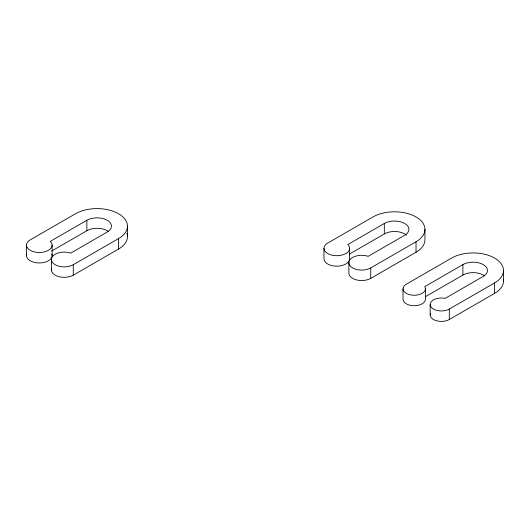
<?xml version="1.0" encoding="UTF-8"?>
<svg xmlns="http://www.w3.org/2000/svg" width="530" height="530" viewBox="0 0 530 530"><rect width="100%" height="100%" fill="white"/><g stroke="black" fill="none" stroke-linecap="round" stroke-linejoin="round"><path stroke-width="0.79" d="M118.554 238.573L73.272 264.715A12.806 7.393 0 0 1 56.418 265.358A12.806 7.393 0 0 1 53.119 255.791A12.806 7.393 0 0 1 69.112 252.658L70.682 253.141L107.232 232.034A14.409 8.321 0 0 0 107.232 220.275A14.409 8.321 0 0 0 86.854 220.275L50.304 241.375L51.138 242.276A12.806 7.393 0 0 1 45.712 251.511A12.806 7.393 0 0 1 29.15 249.61A12.806 7.393 0 0 1 30.25 239.878L75.532 213.736A30.422 17.563 0 0 1 118.554 213.736A30.422 17.563 0 0 1 118.554 238.573L118.554 249.034L73.272 275.176A12.806 7.393 0 0 1 58.174 276.468A12.806 7.393 0 0 1 51.648 268.505M51.735 251.008L86.854 230.729A14.409 8.321 0 0 1 108.478 231.55M416.024 241.779L370.742 267.922A12.806 7.393 0 0 1 353.888 268.564A12.806 7.393 0 0 1 350.588 258.998A12.806 7.393 0 0 1 366.588 255.864L368.151 256.348L404.701 235.247A14.409 8.321 0 0 0 404.701 223.481A14.409 8.321 0 0 0 384.323 223.481L347.773 244.582L348.614 245.489A12.806 7.393 0 0 1 343.182 254.718A12.806 7.393 0 0 1 326.619 252.817A12.806 7.393 0 0 1 327.719 243.084L373.007 216.942A30.422 17.563 0 0 1 416.024 216.942A30.422 17.563 0 0 1 416.024 241.779L416.024 252.24L370.742 278.382A12.806 7.393 0 0 1 356.783 279.986A12.806 7.393 0 0 1 348.873 273.155L348.873 262.695M349.21 254.215L384.323 233.935A14.409 8.321 0 0 1 406.497 235.201M494.589 282.907L449.308 309.056A11.21 6.473 0 0 1 430.658 306.36A11.21 6.473 0 0 1 443.57 298.132L445.114 298.403L483.267 276.375A14.409 8.321 0 0 0 483.267 264.609A14.409 8.321 0 0 0 462.895 264.609L424.735 286.637L425.206 287.532A11.21 6.473 0 0 1 410.962 294.985A11.21 6.473 0 0 1 406.291 284.219L451.573 258.077A30.422 17.563 0 0 1 494.589 258.077A30.422 17.563 0 0 1 494.589 282.907L494.589 293.368L449.308 319.51A11.21 6.473 0 0 1 436.097 320.643A11.21 6.473 0 0 1 430.393 313.674M425.444 296.687L462.895 275.07A14.409 8.321 0 0 1 484.513 275.885M503.5 270.492L503.5 280.953M462.895 264.609L462.895 275.07M449.308 309.056L449.308 319.51M430.175 304.478L430.175 314.939M425.418 288.79L425.418 299.251A11.21 6.473 0 0 1 414.215 305.724A11.21 6.473 0 0 1 403.005 299.251L403.005 288.79M424.934 229.364L424.934 239.818A30.422 17.563 0 0 1 416.024 252.24M384.323 223.481L384.323 233.935M370.742 267.922L370.742 278.382M349.588 248.318L349.588 258.772A12.806 7.393 0 0 1 336.775 266.166A12.806 7.393 0 0 1 323.969 258.772L323.969 248.318M127.465 226.158L127.465 236.612M86.854 220.275L86.854 230.729M73.272 264.715L73.272 275.176M52.119 245.112L52.119 255.566M51.403 259.488L51.403 269.949M26.5 245.112L26.5 255.566M126.875 233.187A30.422 17.563 0 0 1 118.554 249.034M51.867 254.122A12.806 7.393 0 0 1 39.306 262.959A12.806 7.393 0 0 1 26.745 254.122M503.407 279.575A30.422 17.563 0 0 1 494.589 293.368"/></g></svg>
